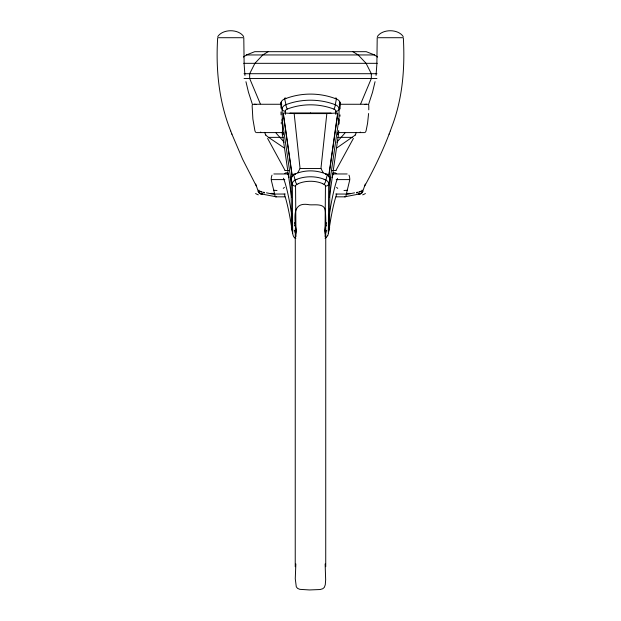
<?xml version="1.0" encoding="UTF-8"?>
<svg xmlns="http://www.w3.org/2000/svg" width="621" height="621" viewBox="0 0 621 621"><rect width="100%" height="100%" fill="white"/><g stroke="black" fill="none" stroke-linecap="round" stroke-linejoin="round"><path stroke-width="0.93" d="M295.239 566.717L295.27 228.536M322.415 183.645L324.185 184.398A2.973 2.189 0 0 1 325.443 186.207L325.062 231.812M325.73 566.701L325.753 228.551M329.883 178.77L329.557 227.884L328.315 233.566L328.688 184.103L329.883 178.77A3.268 2.166 -5.8 0 0 328.827 176.923M335.845 114.474L335.852 111.244A3.276 2.337 0 0 0 333.912 109.117M340.106 108.877L340.013 102.426A6.544 4.782 5.1 0 0 337.219 99.329C320.335 92.366 300.743 92.35 283.859 99.306A6.552 4.805 -5.7 0 0 281.057 102.434L280.948 108.139M325.272 226.983L325.109 236.803M338.934 123.486L339.097 109.234L340.145 103.428A3.26 2.321 0.7 0 0 339.338 101.619M340.005 114.862L339.966 116.306M368.789 109.832L368.796 105.997A2.352 0.9 90 0 0 368.579 104.739M338.724 130.503L338.375 133.391M368.602 113.511L367.57 123.315L366.103 130.674A8.477 3.245 -90 0 1 365.87 131.303A9.393 3.594 -90 0 1 365.691 131.706L365.528 132.025A3.105 1.188 -90 0 1 365.373 132.265M323.13 172.584L320.948 168.501L326.832 113.596L336.815 112.999M376.054 75.428L376.862 64.142L377.211 37.71L403.324 37.71C405.055 68.007 402.641 98.801 391.626 127.305C384.407 147.635 375.03 167.134 364.682 186.036M328.734 175.859L337.715 112.952M328.874 176.147L337.715 114.194M329.386 184.879L338.81 119.706A3.284 2.344 0 0 0 338.135 118.293M329.386 197.214L338.81 132.04A4.378 3.121 0 0 1 337.878 133.957M325.179 233.566C326.079 225.974 325.909 218.227 325.319 210.604C324.387 203.067 314.855 205.202 309.537 204.79C288.16 200.544 296.861 224.709 295.891 236.803M375.053 81.693L372.53 92.242L368.548 104.514M295.844 563.946L295.27 578.756L296.287 586.806L297.568 588.382L299.819 589.337L309.506 589.95L320.094 589.531L322.78 588.731L324.333 587.381L325.272 584.772L325.66 579.789L325.14 563.93M349.708 180.137L346.339 194.047L335.682 194.047M325.303 173.911L327.306 174.819L325.893 180.059A3.307 1.258 -63.5 0 1 324.03 184.29M217.777 36.6C222.792 28.791 238.65 28.791 243.665 36.6M377.335 36.6C382.35 28.791 398.208 28.791 403.223 36.6M362.672 191.594L365.288 184.041M336.093 196.834L344.624 196.834L358.666 194.132L358.93 193.387M389.08 134.214L389.243 133.787M390.291 130.977L390.446 130.565M360.692 103.847L371.327 78.518L371.327 73.705L366.079 63.326L358.208 54.951L352.852 51.675M327.717 235.817L328.237 234.133A6.373 6.35 78.2 0 0 328.307 233.558M355.158 134.943L356.454 132.343M353.396 138.398L335.852 170.573M297.87 172.584L300.052 168.501L294.168 113.596L284.185 112.999M344.958 133.049L336.854 142.178M284.418 187.356L283.269 188.396M336.993 147.798L355.709 134.78M243.432 57.047L246.428 54.951L254.757 51.675L366.243 51.675L374.572 54.951L377.568 57.047M268.148 51.675L262.792 54.951L254.92 63.326L249.673 73.705L249.673 78.518L260.308 103.847M295.697 173.911L293.694 174.819L295.107 180.059A3.307 1.242 63.9 0 0 296.97 184.29M298.585 183.645L296.978 184.321A2.965 2.181 0 0 0 295.557 186.207L295.938 231.812M296.869 179.345L295.107 180.059A5.791 4.432 -6.4 0 0 292.351 184.103L292.677 233.566A6.373 6.35 59.4 0 0 292.77 234.125L293.283 235.817A4.665 4.58 87.1 0 0 295.829 238.565M285.357 114.419L285.35 111.182A3.284 2.344 0 0 1 287.306 109.048C302.179 103.373 319.062 103.428 333.919 109.11A3.26 0.947 -72.1 0 0 335.262 104.701L336.403 98.964A3.237 0.978 -71 0 0 335.27 98.413M359.497 191.936L362.152 190.546A4.262 1.747 21.7 0 0 362.128 190.057M346.254 194.567L354.537 192.805M365.404 104.359L365.171 104.429A5.449 2.088 90 0 0 365.024 104.491M356.594 192.409L357.626 192.215M358.659 192.029L362.765 191.315M365.521 104.344L366.817 104.266M350.104 193.379L346.44 193.441M274.56 193.441L270.896 193.379M253.446 104.274L255.479 104.344M246.428 54.951L374.572 54.951M243.735 63.326L377.265 63.326M244.045 73.705L376.955 73.705M244.045 78.518L376.955 78.518M254.129 104.266L281.818 104.266M339.182 104.266L367.554 104.274M289.968 112.952L331.032 112.952M294.168 113.596L326.832 113.596M256.326 132.599L283.409 132.599M337.591 132.599L364.674 132.599M265.291 134.78L268.513 137.365L283.254 137.365M337.746 137.365L352.487 137.365M300.052 168.501L320.948 168.501M285.031 170.488L288.874 170.488M332.126 170.488L335.969 170.488M273.838 173.965L288.307 173.965M332.693 173.965L347.162 173.965M284.798 179.601L271.214 179.601A4.51 1.552 -84.4 0 1 272.037 175.13M336.202 179.601L349.786 179.601A4.51 1.552 84.4 0 0 348.963 175.13M285.318 194.047L274.661 194.047L271.292 180.137M284.907 196.834L276.376 196.834L262.334 194.132A4.642 4.145 -89 0 1 258.375 191.563M258.235 191.315L262.341 192.029M263.374 192.215L264.406 192.409M266.463 192.805L274.746 194.567M255.596 104.359L255.829 104.429A5.449 2.088 90 0 1 255.976 104.491M261.503 191.936L258.848 190.546A4.262 1.747 -21.7 0 1 258.872 190.057M324.131 179.337L325.893 180.059A5.791 4.432 6.4 0 1 328.649 184.103A3.268 2.205 -6.9 0 1 325.451 186.191M268.513 137.365L284.007 147.798M337.731 188.396L336.582 187.356M284.146 142.178L276.042 133.049M285.148 170.573L267.604 138.398M256.318 186.036L242.64 159.279L231.757 133.787M264.546 132.343L265.842 134.943M244.946 75.428L244.138 64.142L243.789 37.71L217.676 37.71C215.712 69.327 218.817 101.417 230.709 130.977M230.554 130.565L231.92 134.214M252.452 104.514L248.47 92.242L245.947 81.693M262.07 193.387L262.334 194.132M255.712 184.041L258.328 191.594M282.842 133.414L282.477 131.621M292.134 176.892A3.268 2.205 7.1 0 0 291.117 178.77L292.312 184.103A3.268 2.205 6.9 0 0 295.549 186.191M292.685 233.566L291.443 227.884L291.117 178.77M282.865 118.293A3.284 2.344 0 0 0 282.182 119.706L291.614 184.879M291.614 197.214L282.19 132.04A4.378 3.121 0 0 0 283.122 133.957M283.285 112.952L292.266 175.859M283.285 114.194L292.126 176.147M282.532 131.931L282.113 109.203L280.917 103.451A3.26 2.321 -0.7 0 1 281.647 101.665M281.065 114.901L281.002 111.943M295.829 233.527L295.728 226.983M338.81 119.706L338.81 124.448M329.091 215.51L329.091 228.955A4.355 2.173 0 0 1 328.199 230.065M310.5 112.937L310.5 113.596M291.909 215.51L291.909 228.955A4.355 2.173 0.2 0 0 292.801 230.057M282.19 119.706L282.19 124.448M285.35 111.19A3.26 2.298 -1.7 0 1 282.105 109.203A6.513 4.774 -5.5 0 1 285.97 104.631C301.705 98.692 319.536 98.739 335.262 104.701A6.505 4.758 5 0 1 339.097 109.234A3.26 2.29 1.3 0 1 335.852 111.252M287.306 109.04A3.26 0.939 72.2 0 1 285.97 104.623L284.666 98.941A3.237 0.978 71.1 0 1 285.839 98.428M282.423 134.811A19.43 2.484 87.3 0 1 282.128 133.74M281.158 123.284A2.709 2.391 -4.4 0 1 281.22 122.717M283.238 134.485A4.665 4.634 -83.2 0 1 282.92 133.399M338.08 133.344A4.642 4.363 -55.7 0 1 337.529 134.796M295.728 230.896A4.262 3.346 -9.5 0 1 294.711 230.865M292.452 229.902A4.262 3.346 -9.5 0 1 291.451 227.884A3.221 2.298 0 0 1 292.064 226.137M328.548 229.902A4.262 3.346 9.5 0 0 329.549 227.884A3.221 2.298 0 0 0 328.936 226.137M326.289 230.865A4.262 3.346 9.5 0 1 325.272 230.896M327.407 235.708A4.665 4.293 -52.2 0 1 325.062 238.309M329.091 228.994A190.018 16.674 -87.2 0 1 336.753 194.031M329.076 228.955A4.339 3.346 11.5 0 1 328.222 231.035M326.312 232.013A4.339 3.346 11.5 0 1 325.062 232.122M326.328 230.756A4.355 2.173 0 0 1 325.07 230.896M295.938 232.122A4.339 3.346 -11.5 0 1 294.68 232.013M292.778 231.035A4.339 3.346 -11.5 0 1 291.924 228.955M295.93 230.896A4.355 2.173 0.2 0 1 294.672 230.756M284.239 194.008A190.018 16.674 87.2 0 1 291.909 228.947M329.091 215.728A204.037 17.9 -87.2 0 1 337.529 178.39M331.948 177.707A207.608 17.838 -87.2 0 1 333.648 172.886M325.031 230.476A185.842 16.689 -87.1 0 1 326.398 222.613M333.656 172.77A4.448 4.176 0 0 1 335.13 173.003M285.87 173.003A4.448 4.184 0 0 1 287.344 172.77M335.363 173.088A4.401 4.137 0 0 1 336.31 173.601M284.69 173.601A4.401 4.137 0 0 1 285.637 173.096M287.344 172.63A207.608 17.877 87.2 0 1 289.044 177.365M283.463 178.219A204.27 17.947 87.2 0 1 291.917 215.371M294.602 222.597A185.842 16.689 87.1 0 1 295.969 230.461M291.156 178.77A5.822 4.471 -6.5 0 1 293.671 174.796M293.663 174.788A3.322 1.304 61.3 0 1 295.177 174.229M295.612 173.795A29.948 22.038 0 0 1 325.388 173.795M325.831 174.183A3.322 1.312 -62.2 0 1 327.314 174.819M327.329 174.796A5.822 4.471 6.5 0 1 329.844 178.77M296.822 179.267A29.397 21.634 0 0 1 324.185 179.267M298.507 183.529A24.887 18.312 0 0 1 322.501 183.529M295.666 225.997A1.056 0.776 0 0 1 294.657 225.493M326.343 225.493A1.056 0.776 0 0 1 325.334 225.997M365.412 193.504A34.357 10.844 8.3 0 1 362.664 194.831M357.96 192.704A50.953 5.876 -3.5 0 1 356.485 192.952M347.123 190.236A33.681 5.636 -1.1 0 1 344.003 190.5M346.27 194.598A4.595 1.591 84.5 0 1 344.624 196.756M362.757 191.641A4.642 4.114 68.7 0 1 358.666 194.055M362.625 191.563A4.642 4.145 89 0 1 358.666 194.156M276.376 196.756A4.595 1.591 -84.4 0 1 274.723 194.606M262.334 194.055A4.642 4.114 -68.7 0 1 258.243 191.641M258.336 194.831A34.357 10.844 -8.3 0 1 255.588 193.504M264.515 192.952A50.953 5.876 3.5 0 1 263.04 192.704M276.997 190.5A33.681 5.636 1.1 0 1 273.877 190.236M360.522 132.599A2.678 1.025 90 0 1 360.25 131.994M252.421 104.739A2.352 0.9 -90 0 0 252.142 105.958L252.887 119.077L254.897 130.674A8.477 3.245 90 0 0 255.13 131.303A9.393 3.594 -90 0 0 255.309 131.706L255.503 132.079A3.105 1.188 -90 0 0 255.627 132.265M260.75 131.994A2.678 1.025 -90 0 1 260.478 132.599"/></g></svg>
